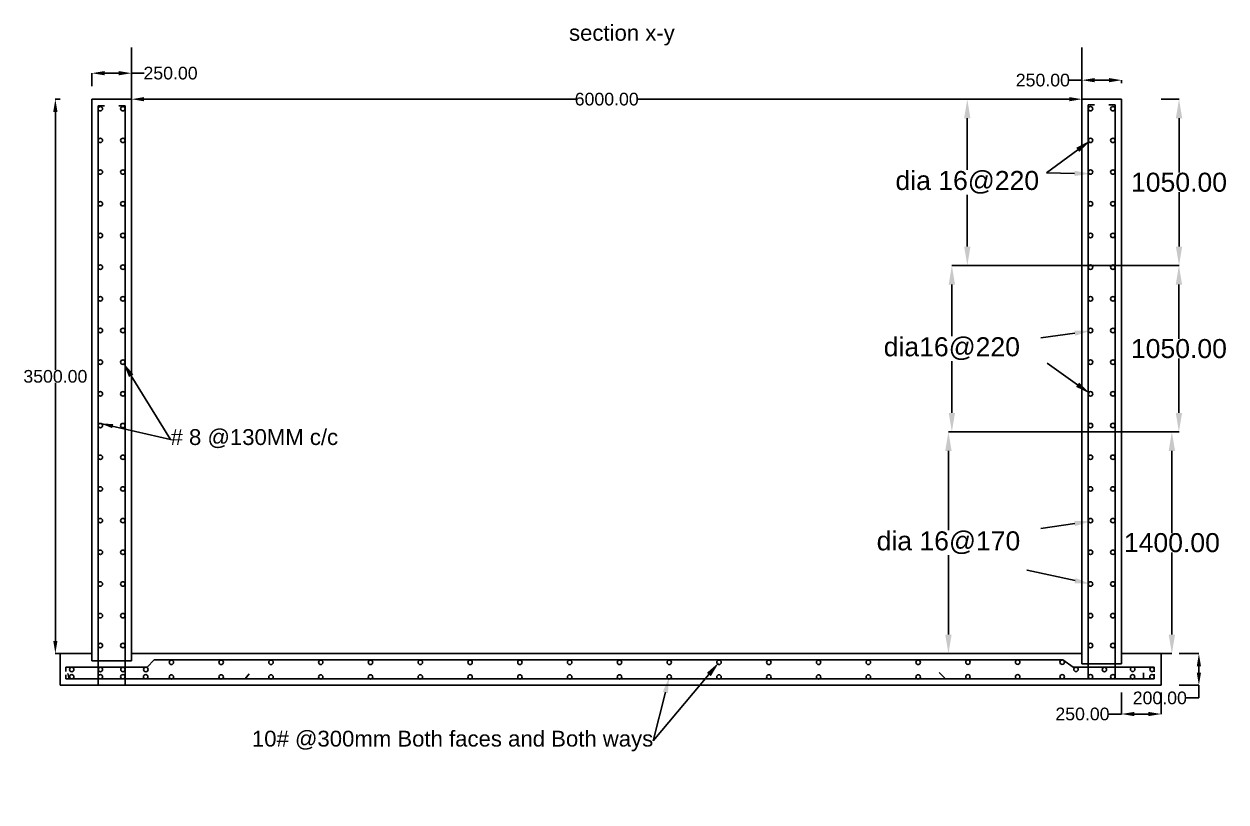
# Model space of a CAD drawing. Header units: inches. Extents: x 1164 to 29923, y 7714 to 23601.
# Drawn here: x 22336 to 29923, y 18691 to 23601 of the extents above; entities that cross this region are included whole.
import ezdxf
from ezdxf import colors
from ezdxf.entities.mleader import LeaderData, LeaderLine
from ezdxf.math import Vec2, Vec3

# ---------------------------------------------------------------- set-up
doc = ezdxf.new("R2010")
doc.units = ezdxf.units.IN
doc.header["$MEASUREMENT"] = 0
doc.styles.get("Standard").update_dxf_attribs({"font": 'arial.ttf'})
doc.dimstyles.get("Standard").update_dxf_attribs({"dimtxt": 40, "dimasz": 40, "dimexe": 0.18, "dimexo": 0.0625, "dimgap": 0.09, "dimtad": 0, "dimtih": 1, "dimtoh": 1, "dimzin": 0, "dimdsep": 46, "dimtxsty": 'Standard', "dimcen": 0.09, "dimadec": 0, "dimazin": 0, "dimtfac": 1, "dimtofl": 0, "dimtmove": 0, "dimatfit": 3, "dimfxl": 1, "dimtolj": 1, "dimtzin": 0, "dimarcsym": 0})

# ---------------------------------------------------------------- blocks, each defined once
blk = doc.blocks.new('*D73')
at = {"color": 0, "lineweight": -2, "transparency": 16777216}
for p, q in [((22764.3, 23208.2), (22764.3, 23291.5)), ((22844.3, 23291.1), (22934.3, 23291.1)), ((23014.3, 23208.2), (23014.3, 23291.5)), ((23014.3, 23291.1), (23094.3, 23291.1))]:
    blk.add_line(p, q, dxfattribs=at)
at = {"color": 0, "transparency": 16777216}
for points in [[(22844.3, 23304.5), (22844.3, 23277.8), (22764.3, 23291.1)], [(22934.3, 23304.5), (22934.3, 23277.8), (23014.3, 23291.1)]]:
    blk.add_solid(points, dxfattribs=at)
at = {"layer": 'Defpoints', "color": 0, "transparency": 16777216}
for p in [(23014.3, 23291.1), (22764.3, 23208.1), (23014.3, 23208.1)]:
    blk.add_point(p, dxfattribs=at)
at = {"color": 0, "transparency": 16777216, "insert": (23261.1, 23291.1), "char_height": 80, "attachment_point": 5}
blk.add_mtext('\\A1;250.00', dxfattribs=at)
blk = doc.blocks.new('*D74')
at = {"color": 0, "lineweight": -2, "transparency": 16777216}
for p, q in [((23014.3, 23452.3), (23014.3, 23126.6)), ((29014.3, 23452.3), (29014.3, 23126.6)), ((23094.3, 23127), (25816.9, 23127)), ((28934.3, 23127), (26211.7, 23127))]:
    blk.add_line(p, q, dxfattribs=at)
at = {"color": 0, "transparency": 16777216}
for points in [[(23094.3, 23140.3), (23094.3, 23113.6), (23014.3, 23127)], [(28934.3, 23140.3), (28934.3, 23113.6), (29014.3, 23127)]]:
    blk.add_solid(points, dxfattribs=at)
at = {"layer": 'Defpoints', "color": 0, "transparency": 16777216}
for p in [(23014.3, 23452.4), (29014.3, 23452.4), (29014.3, 23127)]:
    blk.add_point(p, dxfattribs=at)
at = {"color": 0, "transparency": 16777216, "insert": (26014.3, 23127), "char_height": 80, "attachment_point": 5}
blk.add_mtext('\\A1;6000.00', dxfattribs=at)
blk = doc.blocks.new('*D80')
at = {"color": 0, "lineweight": -2, "transparency": 16777216}
for p, q in [((22564.2, 23127), (22533.5, 23127)), ((22533.9, 23047), (22533.9, 21418)), ((22533.9, 19707), (22533.9, 21335.9)), ((22564.2, 19627), (22533.5, 19627))]:
    blk.add_line(p, q, dxfattribs=at)
at = {"color": 0, "transparency": 16777216}
for points in [[(22520.6, 23047), (22547.2, 23047), (22533.9, 23127)], [(22520.6, 19707), (22547.2, 19707), (22533.9, 19627)]]:
    blk.add_solid(points, dxfattribs=at)
at = {"layer": 'Defpoints', "color": 0, "transparency": 16777216}
for p in [(22533.9, 23127), (22564.3, 23127), (22564.3, 19627)]:
    blk.add_point(p, dxfattribs=at)
at = {"color": 0, "transparency": 16777216, "insert": (22533.9, 21377), "char_height": 80, "attachment_point": 5}
blk.add_mtext('\\A1;3500.00', dxfattribs=at)
blk = doc.blocks.new('*D75')
at = {"color": 0, "lineweight": -2, "transparency": 16777216}
for p, q in [((29627.8, 19627), (29752.9, 19627)), ((29752.6, 19547), (29752.6, 19507)), ((29627.8, 19427), (29752.9, 19427)), ((29752.6, 19427), (29752.6, 19347)), ((29752.6, 19347), (29672.6, 19347))]:
    blk.add_line(p, q, dxfattribs=at)
at = {"color": 0, "transparency": 16777216}
for points in [[(29739.2, 19547), (29765.9, 19547), (29752.6, 19627)], [(29739.2, 19507), (29765.9, 19507), (29752.6, 19427)]]:
    blk.add_solid(points, dxfattribs=at)
at = {"layer": 'Defpoints', "color": 0, "transparency": 16777216}
for p in [(29627.7, 19627), (29627.7, 19427), (29752.6, 19427)]:
    blk.add_point(p, dxfattribs=at)
at = {"color": 0, "transparency": 16777216, "insert": (29505.8, 19347), "char_height": 80, "attachment_point": 5}
blk.add_mtext('\\A1;200.00', dxfattribs=at)
blk = doc.blocks.new('*D76')
at = {"color": 0, "lineweight": -2, "transparency": 16777216}
for p, q in [((29014.3, 23247.1), (28934.3, 23247.1)), ((29014.3, 23229.1), (29014.3, 23247.4)), ((29184.3, 23247.1), (29094.3, 23247.1)), ((29264.3, 23229.1), (29264.3, 23247.4))]:
    blk.add_line(p, q, dxfattribs=at)
at = {"color": 0, "transparency": 16777216}
for points in [[(29094.3, 23260.4), (29094.3, 23233.7), (29014.3, 23247.1)], [(29184.3, 23260.4), (29184.3, 23233.7), (29264.3, 23247.1)]]:
    blk.add_solid(points, dxfattribs=at)
at = {"layer": 'Defpoints', "color": 0, "transparency": 16777216}
for p in [(29014.3, 23247.1), (29014.3, 23229), (29264.3, 23229)]:
    blk.add_point(p, dxfattribs=at)
at = {"color": 0, "transparency": 16777216, "insert": (28767.5, 23247.1), "char_height": 80, "attachment_point": 5}
blk.add_mtext('\\A1;250.00', dxfattribs=at)
blk = doc.blocks.new('*D77')
at = {"color": 0, "lineweight": -2, "transparency": 16777216}
for p, q in [((29264.3, 19382.3), (29264.3, 19245.4)), ((29514.3, 19382.3), (29514.3, 19245.4)), ((29264.3, 19245.7), (29184.3, 19245.7)), ((29434.3, 19245.7), (29344.3, 19245.7))]:
    blk.add_line(p, q, dxfattribs=at)
at = {"color": 0, "transparency": 16777216}
for points in [[(29344.3, 19259.1), (29344.3, 19232.4), (29264.3, 19245.7)], [(29434.3, 19259.1), (29434.3, 19232.4), (29514.3, 19245.7)]]:
    blk.add_solid(points, dxfattribs=at)
at = {"layer": 'Defpoints', "color": 0, "transparency": 16777216}
for p in [(29264.3, 19382.4), (29514.3, 19382.4), (29264.3, 19245.7)]:
    blk.add_point(p, dxfattribs=at)
at = {"color": 0, "transparency": 16777216, "insert": (29017.5, 19245.7), "char_height": 80, "attachment_point": 5}
blk.add_mtext('\\A1;250.00', dxfattribs=at)
blk = doc.blocks.new('*D82')
at = {"color": 0, "lineweight": -2, "transparency": 16777216}
for p, q in [((29514.5, 21027), (29582.6, 21027)), ((29582, 20907), (29582, 20388.5)), ((29582, 19747), (29582, 20265.4)), ((29514.5, 19627), (29582.6, 19627))]:
    blk.add_line(p, q, dxfattribs=at)
at = {"color": 0, "transparency": 16777216}
for points in [[(29562, 20907), (29602, 20907), (29582, 21027)], [(29562, 19747), (29602, 19747), (29582, 19627)]]:
    blk.add_solid(points, dxfattribs=at)
at = {"layer": 'Defpoints', "color": 0, "transparency": 16777216}
for p in [(29514.3, 21027), (29582, 21027), (29514.3, 19627)]:
    blk.add_point(p, dxfattribs=at)
at = {"color": 0, "transparency": 16777216, "insert": (29582, 20327), "char_height": 120, "attachment_point": 5}
blk.add_mtext('\\A1;1400.00', dxfattribs=at)
blk = doc.blocks.new('*D78')
at = {"color": 0, "lineweight": -2, "transparency": 16777216}
for p, q in [((29582.7, 22077), (29627.1, 22077)), ((29626.5, 21957), (29626.5, 21613.5)), ((29626.5, 21147), (29626.5, 21490.4)), ((29582.7, 21027), (29627.1, 21027))]:
    blk.add_line(p, q, dxfattribs=at)
at = {"color": 0, "transparency": 16777216}
for points in [[(29606.5, 21957), (29646.5, 21957), (29626.5, 22077)], [(29606.5, 21147), (29646.5, 21147), (29626.5, 21027)]]:
    blk.add_solid(points, dxfattribs=at)
at = {"layer": 'Defpoints', "color": 0, "transparency": 16777216}
for p in [(29582.6, 22077), (29626.5, 22077), (29582.6, 21027)]:
    blk.add_point(p, dxfattribs=at)
at = {"color": 0, "transparency": 16777216, "insert": (29626.5, 21552), "char_height": 120, "attachment_point": 5}
blk.add_mtext('\\A1;1050.00', dxfattribs=at)
blk = doc.blocks.new('*D79')
at = {"color": 0, "lineweight": -2, "transparency": 16777216}
for p, q in [((29514.5, 23127), (29627.6, 23127)), ((29627, 23007), (29627, 22663.5)), ((29627, 22197), (29627, 22540.4)), ((29514.5, 22077), (29627.6, 22077))]:
    blk.add_line(p, q, dxfattribs=at)
at = {"color": 0, "transparency": 16777216}
for points in [[(29607, 23007), (29647, 23007), (29627, 23127)], [(29607, 22197), (29647, 22197), (29627, 22077)]]:
    blk.add_solid(points, dxfattribs=at)
at = {"layer": 'Defpoints', "color": 0, "transparency": 16777216}
for p in [(29514.3, 23127), (29627, 23127), (29514.3, 22077)]:
    blk.add_point(p, dxfattribs=at)
at = {"color": 0, "transparency": 16777216, "insert": (29627, 22602), "char_height": 120, "attachment_point": 5}
blk.add_mtext('\\A1;1050.00', dxfattribs=at)
blk = doc.blocks.new('*D83')
at = {"color": 0, "lineweight": -2, "transparency": 16777216}
for p, q in [((28227.2, 23126.6), (28291.1, 23126.6)), ((28290.5, 23006.6), (28290.5, 22680.8)), ((28290.5, 22197), (28290.5, 22522.8)), ((28227.2, 22077), (28291.1, 22077))]:
    blk.add_line(p, q, dxfattribs=at)
at = {"color": 0, "transparency": 16777216}
for points in [[(28270.5, 23006.6), (28310.5, 23006.6), (28290.5, 23126.6)], [(28270.5, 22197), (28310.5, 22197), (28290.5, 22077)]]:
    blk.add_solid(points, dxfattribs=at)
at = {"layer": 'Defpoints', "color": 0, "transparency": 16777216}
for p in [(28227, 23126.6), (28290.5, 23126.6), (28227, 22077)]:
    blk.add_point(p, dxfattribs=at)
at = {"color": 0, "transparency": 16777216, "insert": (28290.5, 22601.8), "char_height": 120, "attachment_point": 5}
blk.add_mtext('\\A1;dia 16@220', dxfattribs=at)
blk = doc.blocks.new('*D84')
at = {"color": 0, "lineweight": -2, "transparency": 16777216}
for p, q in [((28226.8, 22077), (28192.5, 22077)), ((28193, 21957), (28193, 21631)), ((28193, 21147), (28193, 21472.9)), ((28226.8, 21027), (28192.5, 21027))]:
    blk.add_line(p, q, dxfattribs=at)
at = {"color": 0, "transparency": 16777216}
for points in [[(28173, 21957), (28213, 21957), (28193, 22077)], [(28173, 21147), (28213, 21147), (28193, 21027)]]:
    blk.add_solid(points, dxfattribs=at)
at = {"layer": 'Defpoints', "color": 0, "transparency": 16777216}
for p in [(28193, 22077), (28227, 22077), (28227, 21027)]:
    blk.add_point(p, dxfattribs=at)
at = {"color": 0, "transparency": 16777216, "insert": (28193, 21552), "char_height": 120, "attachment_point": 5}
blk.add_mtext('\\A1;dia16@220', dxfattribs=at)
blk = doc.blocks.new('*D85')
at = {"color": 0, "lineweight": -2, "transparency": 16777216}
for p, q in [((28192.3, 21027), (28171, 21027)), ((28171.5, 20907), (28171.5, 20406)), ((28171.5, 19747), (28171.5, 20247.9)), ((28192.3, 19627), (28171, 19627))]:
    blk.add_line(p, q, dxfattribs=at)
at = {"color": 0, "transparency": 16777216}
for points in [[(28151.5, 20907), (28191.5, 20907), (28171.5, 21027)], [(28151.5, 19747), (28191.5, 19747), (28171.5, 19627)]]:
    blk.add_solid(points, dxfattribs=at)
at = {"layer": 'Defpoints', "color": 0, "transparency": 16777216}
for p in [(28192.5, 21027), (28171.5, 19627), (28192.5, 19627)]:
    blk.add_point(p, dxfattribs=at)
at = {"color": 0, "transparency": 16777216, "insert": (28171.5, 20327), "char_height": 120, "attachment_point": 5}
blk.add_mtext('\\A1;dia 16@170', dxfattribs=at)

msp = doc.modelspace()

# ---------------------------------------------------------------- linework, layer by layer
for p, q in [((22764.295, 23126.964), (23014.295, 23126.964)), ((22764.295, 23126.964), (22764.295, 19626.964)), ((22804.295, 23084.461), (22844.295, 23084.461)), ((22804.295, 23084.461), (22804.295, 19426.964)), ((22974.295, 23084.461), (22934.295, 23084.461)), ((22974.295, 23084.461), (22974.295, 19426.964)), ((23014.295, 23126.964), (23014.295, 20102.055)), ((29014.295, 20102.055), (29014.295, 23126.964)), ((29014.295, 23126.964), (29264.295, 23126.964)), ((29054.295, 23090.678), (29094.295, 23090.678)), ((29054.295, 23090.678), (29054.295, 19466.964)), ((29224.295, 23090.678), (29184.295, 23090.678)), ((29224.295, 23090.678), (29224.295, 19466.964)), ((29264.295, 23126.964), (29264.295, 19626.964)), ((29514.295, 22076.964), (28227.018, 22076.964)), ((29514.295, 21026.964), (28227.018, 21026.964)), ((23014.295, 20102.055), (23014.295, 19626.964)), ((29014.295, 20102.055), (29014.295, 19626.964)), ((22764.295, 19626.964), (22564.295, 19626.964)), ((22564.295, 19626.964), (22564.295, 19426.964)), ((22764.295, 19626.964), (22764.295, 19582.584)), ((22764.295, 19582.584), (23014.295, 19582.584)), ((23014.295, 19626.964), (23491.907, 19626.964)), ((23014.295, 19582.584), (23014.295, 19626.964)), ((23158.014, 19586.964), (23112.71, 19541.602)), ((23158.014, 19586.964), (28894.093, 19586.964)), ((23491.907, 19626.964), (28446.482, 19626.964)), ((29014.295, 19626.964), (28446.482, 19626.964)), ((28894.093, 19586.964), (28959.692, 19541.602)), ((29014.295, 19626.964), (29014.295, 19561.721)), ((29264.295, 19626.964), (29514.295, 19626.964)), ((29264.295, 19561.721), (29264.295, 19626.964)), ((29514.295, 19626.964), (29514.295, 19426.964)), ((23112.71, 19541.602), (22600.456, 19541.602)), ((22600.456, 19541.602), (22600.456, 19515.063)), ((22620.328, 19466.964), (22611.999, 19502.656)), ((28153.707, 19466.964), (28113.553, 19507.156)), ((28959.692, 19541.602), (29470.972, 19541.602)), ((29014.295, 19561.721), (29264.295, 19561.721)), ((29402.632, 19466.964), (29402.632, 19505.942)), ((29470.972, 19541.602), (29470.972, 19512.086)), ((29514.295, 19426.964), (22564.295, 19426.964)), ((22600.456, 19466.964), (22600.456, 19492.618)), ((22600.456, 19466.964), (29470.602, 19466.964)), ((22620.328, 19466.964), (23732.629, 19466.964)), ((23732.629, 19466.964), (22620.328, 19466.964)), ((23732.629, 19466.964), (23757.449, 19498.569)), ((29470.602, 19466.964), (29470.602, 19496.594))]:
    msp.add_line(p, q)
for centre in [(22817.986, 23066.77), (22960.149, 23066.776), (29068.254, 23066.767), (29209.585, 23066.848), (22817.986, 22866.77), (22960.149, 22866.776), (29068.254, 22866.767), (29209.585, 22866.848), (22817.986, 22666.77), (22960.149, 22666.776), (29068.254, 22666.767), (29209.585, 22666.848), (22817.986, 22466.77), (22960.149, 22466.776), (29068.254, 22466.767), (29209.585, 22466.848), (22817.986, 22266.77), (22960.149, 22266.776), (29068.254, 22266.767), (29209.585, 22266.848), (22817.986, 22066.77), (22960.149, 22066.776), (29068.254, 22066.767), (29209.585, 22066.848), (22817.986, 21866.77), (22960.149, 21866.776), (29068.254, 21866.767), (29209.585, 21866.848), (22817.986, 21666.77), (22960.149, 21666.776), (29068.254, 21666.767), (29209.585, 21666.848), (22817.986, 21466.77), (22960.149, 21466.776), (29068.254, 21466.767), (29209.585, 21466.848), (22817.986, 21266.77), (22960.149, 21266.776), (29068.254, 21266.767), (29209.585, 21266.848), (22817.986, 21066.77), (22960.149, 21066.776), (29068.254, 21066.767), (29209.585, 21066.848), (22817.986, 20866.77), (22960.149, 20866.776), (29068.254, 20866.767), (29209.585, 20866.848), (22817.986, 20666.77), (22960.149, 20666.776), (29068.254, 20666.767), (29209.585, 20666.848), (22817.986, 20466.77), (22960.149, 20466.776), (29068.254, 20466.767), (29209.585, 20466.848), (22817.986, 20266.77), (22960.149, 20266.776), (29068.254, 20266.767), (29209.585, 20266.848), (22817.986, 20066.77), (22960.149, 20066.776), (29068.254, 20066.767), (29209.585, 20066.848), (22817.986, 19866.77), (22960.149, 19866.776), (29068.254, 19866.767), (29209.585, 19866.848), (22817.986, 19678.054), (22960.149, 19678.06), (29068.254, 19678.051), (29209.585, 19678.132), (23266.518, 19572.002), (23580.771, 19572.002), (23895.023, 19572.002), (24209.276, 19572.002), (24523.529, 19572.002), (24837.781, 19572.002), (25152.034, 19572.002), (25466.287, 19572.002), (25780.539, 19572.002), (26094.792, 19572.002), (26409.045, 19572.002), (26723.297, 19572.002), (27037.55, 19572.002), (27351.803, 19572.002), (27666.055, 19572.002), (27980.308, 19572.002), (28294.561, 19573.154), (28608.813, 19573.154), (28889.775, 19573.154), (22637.427, 19526.963), (22818.295, 19526.963), (22960.478, 19526.963), (23105.177, 19526.963), (28976.576, 19527.52), (29156.058, 19526.616), (29334.701, 19527.693), (29457.043, 19527.553), (22637.427, 19480.954), (22817.986, 19480.941), (22960.149, 19480.947), (23104.237, 19480.947), (23266.518, 19479.891), (23580.771, 19479.891), (23895.023, 19479.891), (24209.276, 19479.891), (24523.529, 19479.891), (24837.781, 19479.891), (25152.034, 19479.891), (25466.287, 19479.891), (25780.539, 19479.891), (26094.792, 19479.891), (26409.045, 19479.891), (26723.297, 19479.891), (27037.55, 19479.891), (27351.803, 19479.891), (27666.055, 19479.891), (27980.308, 19479.891), (28294.561, 19481.042), (28608.813, 19481.042), (28889.775, 19480.999), (29068.254, 19480.938), (29209.585, 19481.019), (29334.102, 19480.884), (29456.536, 19480.993)]:
    msp.add_circle(centre, 14)

# ---------------------------------------------------------------- texts
at = {"insert": (25776.518, 23596.032), "char_height": 100, "attachment_point": 1}
msp.add_mtext_dynamic_manual_height_columns('section x-y', width=2768, gutter_width=1, heights=[0], dxfattribs=at)

# ---------------------------------------------------------------- dimensions: what is measured, and where the dimension line sits
for base, p1, p2, picture, middle in [((29014.295, 23126.964), (23014.295, 23452.436), (29014.295, 23452.436), '*D74', (26014.295, 23126.964)), ((23014.295, 23291.147), (22764.295, 23208.062), (23014.295, 23208.062), '*D73', (23261.078, 23291.147)), ((29014.295, 23247.074), (29264.295, 23228.978), (29014.295, 23228.978), '*D76', (28767.512, 23247.074)), ((29264.295, 19245.722), (29514.295, 19382.443), (29264.295, 19382.443), '*D77', (29017.512, 19245.722))]:
    dim = msp.add_linear_dim(base=base, p1=p1, p2=p2, dimstyle='Standard', override={"dimscale": 2})
    dim.commit()
    dim.dimension.update_dxf_attribs({"geometry": picture, "text_midpoint": middle})
for base, p1, p2, override, picture, middle in [((22533.906, 23126.964), (22564.295, 19626.964), (22564.295, 23126.964), {"dimscale": 2}, '*D80', (22533.906, 21376.964)), ((29627.018, 23126.964), (29514.295, 22076.964), (29514.295, 23126.964), {"dimscale": 3}, '*D79', (29627.018, 22601.964)), ((29626.518, 22076.964), (29582.558, 21026.964), (29582.558, 22076.964), {"dimscale": 3}, '*D78', (29626.518, 21551.964)), ((29582.018, 21026.964), (29514.295, 19626.964), (29514.295, 21026.964), {"dimscale": 3}, '*D82', (29582.018, 20326.964)), ((29752.568, 19426.964), (29627.669, 19626.964), (29627.669, 19426.964), {"dimscale": 2}, '*D75', (29505.785, 19346.964))]:
    dim = msp.add_linear_dim(base=base, p1=p1, p2=p2, angle=90, dimstyle='Standard', override=override)
    dim.commit()
    dim.dimension.update_dxf_attribs({"geometry": picture, "text_midpoint": middle})
for base, p1, p2, text, picture, middle in [((28290.518, 23126.584), (28227.018, 22076.964), (28227.018, 23126.584), 'dia 16@220', '*D83', (28290.518, 22601.774)), ((28193.018, 22076.964), (28227.018, 21026.964), (28227.018, 22076.964), 'dia16@220', '*D84', (28193.018, 21551.964)), ((28171.518, 19626.964), (28192.478, 21026.964), (28192.478, 19626.964), 'dia 16@170', '*D85', (28171.518, 20326.964))]:
    dim = msp.add_linear_dim(base=base, p1=p1, p2=p2, angle=90, text=text, dimstyle='Standard', override={"dimscale": 3})
    dim.commit()
    dim.dimension.update_dxf_attribs({"geometry": picture, "text_midpoint": middle})

# ---------------------------------------------------------------- leaders
msp.add_leader([(22817.986, 21080.77), (23260.568, 20979.332)], dimstyle='Standard', override={"dimscale": 2})
ml = msp.add_multileader_mtext('Standard')
ml.set_content('', color=256)
ml.set_leader_properties()
ml.build(insert=Vec2(0, 0))
ml.multileader.update_dxf_attribs({"dogleg_length": 0.36, "arrow_head_size": 100})
ctx = ml.context
ctx.base_point, ctx.char_height, ctx.arrow_head_size, ctx.landing_gap_size, ctx.plane_origin = Vec3(28790.563, 22661.532), 100, 100, 0.09, Vec3(29068.254, 22866.767)
ctx.text_align_type = 2
notes = []
notes.append((ctx, [(0, (1, 1, 0), (28791.103, 22661.532), (-1, 0), 0.36, [(0, [(29068.254, 22866.767)], 0, [])])]))
ctx.mtext.insert, ctx.mtext.alignment, ctx.mtext.flow_direction = Vec3(28790.653, 22711.532), 3, 5
ml = msp.add_multileader_mtext('Standard')
ml.set_content('', color=256)
ml.set_leader_properties()
ml.build(insert=Vec2(0, 0))
ml.multileader.update_dxf_attribs({"dogleg_length": 0.36, "arrow_head_size": 100})
ctx = ml.context
ctx.base_point, ctx.char_height, ctx.arrow_head_size, ctx.landing_gap_size, ctx.plane_origin = Vec3(28790.563, 22661.532), 100, 100, 0.09, Vec3(29068.254, 22656.767)
ctx.text_align_type = 2
notes.append((ctx, [(0, (1, 1, 0), (28791.103, 22661.532), (-1, 0), 0.36, [(0, [(29068.254, 22656.767)], 0, [])])]))
ctx.mtext.insert, ctx.mtext.alignment, ctx.mtext.flow_direction = Vec3(28790.653, 22711.532), 3, 5
ml = msp.add_multileader_mtext('Standard')
ml.set_content('', color=256)
ml.set_leader_properties()
ml.build(insert=Vec2(0, 0))
ml.multileader.update_dxf_attribs({"dogleg_length": 0.36, "arrow_head_size": 100})
ctx = ml.context
ctx.base_point, ctx.char_height, ctx.arrow_head_size, ctx.landing_gap_size, ctx.plane_origin = Vec3(28753.978, 21619.532), 100, 100, 0.09, Vec3(29068.254, 21664.621)
ctx.text_align_type = 2
notes.append((ctx, [(0, (1, 1, 0), (28754.518, 21619.532), (-1, 0), 0.36, [(0, [(29068.254, 21664.621)], 0, [])])]))
ctx.mtext.insert, ctx.mtext.alignment, ctx.mtext.flow_direction = Vec3(28754.068, 21669.532), 3, 5
ml = msp.add_multileader_mtext('Standard')
ml.set_content('', color=256)
ml.set_leader_properties()
ml.build(insert=Vec2(0, 0))
ml.multileader.update_dxf_attribs({"dogleg_length": 0.36, "arrow_head_size": 100})
ctx = ml.context
ctx.base_point, ctx.char_height, ctx.arrow_head_size, ctx.landing_gap_size, ctx.plane_origin = Vec3(28794.333, 21461.032), 100, 100, 0.09, Vec3(29068.254, 21266.767)
ctx.text_align_type = 2
notes.append((ctx, [(0, (1, 1, 0), (28794.873, 21461.032), (-1, 0), 0.36, [(0, [(29068.254, 21266.767)], 0, [])])]))
ctx.mtext.insert, ctx.mtext.alignment, ctx.mtext.flow_direction = Vec3(28794.423, 21511.032), 3, 5
ml = msp.add_multileader_mtext('Standard')
ml.set_content('# 8 @130MM c/c', color=256)
ml.set_leader_properties()
ml.build(insert=Vec2(0, 0))
ml.multileader.update_dxf_attribs({"dogleg_length": 0.36, "arrow_head_size": 100})
ctx = ml.context
ctx.base_point, ctx.char_height, ctx.arrow_head_size, ctx.landing_gap_size, ctx.plane_origin = Vec3(23260.928, 20979.332), 100, 100, 0.09, Vec3(22974.295, 22158.716)
notes.append((ctx, [(0, (1, 1, 0), (23260.568, 20979.332), (1, 0), 0.36, [(0, [(22960.149, 21466.776)], 0, [])])]))
ctx.mtext.insert, ctx.mtext.flow_direction = Vec3(23261.018, 21044.032), 5
ml = msp.add_multileader_mtext('Standard')
ml.set_content('', color=256)
ml.set_leader_properties()
ml.build(insert=Vec2(0, 0))
ml.multileader.update_dxf_attribs({"dogleg_length": 0.36, "arrow_head_size": 100})
ctx = ml.context
ctx.base_point, ctx.char_height, ctx.arrow_head_size, ctx.landing_gap_size, ctx.plane_origin = Vec3(28753.978, 20417.386), 100, 100, 0.09, Vec3(29068.254, 20462.476)
ctx.text_align_type = 2
notes.append((ctx, [(0, (1, 1, 0), (28754.518, 20417.386), (-1, 0), 0.36, [(0, [(29068.254, 20462.476)], 0, [])])]))
ctx.mtext.insert, ctx.mtext.alignment, ctx.mtext.flow_direction = Vec3(28754.068, 20467.386), 3, 5
ml = msp.add_multileader_mtext('Standard')
ml.set_content('', color=256)
ml.set_leader_properties()
ml.build(insert=Vec2(0, 0))
ml.multileader.update_dxf_attribs({"dogleg_length": 0.36, "arrow_head_size": 100})
ctx = ml.context
ctx.base_point, ctx.char_height, ctx.arrow_head_size, ctx.landing_gap_size, ctx.plane_origin = Vec3(28667.014, 20153.653), 100, 100, 0.09, Vec3(29068.254, 20066.767)
ctx.text_align_type = 2
notes.append((ctx, [(0, (1, 1, 0), (28667.554, 20153.653), (-1, 0), 0.36, [(0, [(29068.254, 20066.767)], 0, [])])]))
ctx.mtext.insert, ctx.mtext.alignment, ctx.mtext.flow_direction = Vec3(28667.104, 20203.653), 3, 5
ml = msp.add_multileader_mtext('Standard')
ml.set_content('10# @300mm Both faces and Both ways', color=256)
ml.set_leader_properties()
ml.build(insert=Vec2(0, 0))
ml.multileader.update_dxf_attribs({"dogleg_length": 0.36, "arrow_head_size": 100})
ctx = ml.context
ctx.base_point, ctx.char_height, ctx.arrow_head_size, ctx.landing_gap_size, ctx.plane_origin = Vec3(23794.864, 19075.743), 100, 100, 0.09, Vec3(26723.297, 19572.002)
ctx.text_align_type = 2
notes.append((ctx, [(0, (1, 1, 0), (26308.432, 19075.743), (-1, 0), 0.36, [(0, [(26723.297, 19572.002)], 0, [])])]))
ctx.mtext.insert, ctx.mtext.alignment, ctx.mtext.flow_direction = Vec3(26307.982, 19140.443), 3, 5
ml = msp.add_multileader_mtext('Standard')
ml.set_content('', color=256)
ml.set_leader_properties()
ml.build(insert=Vec2(0, 0))
ml.multileader.update_dxf_attribs({"dogleg_length": 0.36, "arrow_head_size": 100})
ctx = ml.context
ctx.base_point, ctx.char_height, ctx.arrow_head_size, ctx.landing_gap_size, ctx.plane_origin = Vec3(26307.892, 19075.743), 100, 100, 0.09, Vec3(26409.045, 19479.891)
ctx.text_align_type = 2
notes.append((ctx, [(0, (1, 1, 0), (26308.432, 19075.743), (-1, 0), 0.36, [(0, [(26409.045, 19479.891)], 0, [])])]))
ctx.mtext.insert, ctx.mtext.alignment, ctx.mtext.flow_direction = Vec3(26307.982, 19125.743), 3, 5
for ctx, leaders in notes:
    for number, flags, end, landing, length, lines in leaders:
        leader = LeaderData()
        leader.index, (leader.has_last_leader_line, leader.has_dogleg_vector, leader.attachment_direction) = number, flags
        leader.last_leader_point, leader.dogleg_vector, leader.dogleg_length = Vec3(end), Vec3(landing), length
        for number, points, colour, breaks in lines:
            line = LeaderLine()
            line.index, line.vertices, line.color, line.breaks = number, Vec3.list(points), colors.encode_raw_color(colour), breaks
            leader.lines.append(line)
        ctx.leaders.append(leader)

doc.saveas('drawing.dxf')
